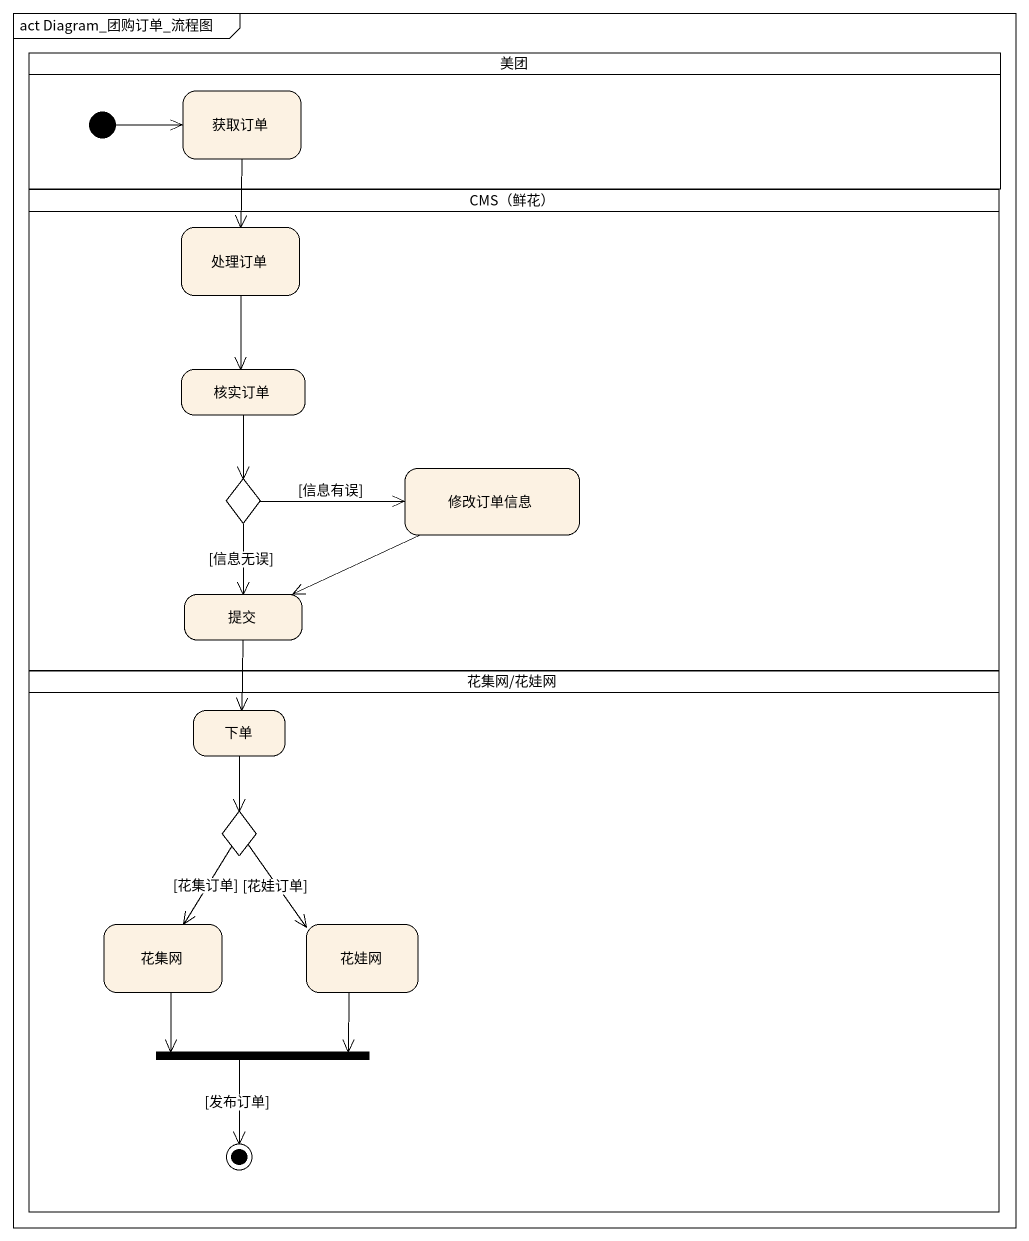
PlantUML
@startuml
mainframe act Diagram_团购订单_流程图
hide empty description
state 美团 <<partition>> {
  state 获取订单
  [*] -right-> 获取订单
}
state "CMS（鲜花）" as CMS_鲜花 <<partition>> {
  state 处理订单
  state 核实订单
  state choice1 <<choice>>
  state 修改订单信息
  state 提交
}
state "花集网/花娃网" as 花集网_花娃网 <<partition>> {
  state 下单
  state choice2 <<choice>>
  state 花集网
  state 花娃网
  state fork1 <<join>>
  fork1 --> [*] : [发布订单]
}
获取订单 --> 处理订单
处理订单 --> 核实订单
核实订单 --> choice1
choice1 -right-> 修改订单信息 : [信息有误]
choice1 --> 提交 : [信息无误]
修改订单信息 -left-> 提交
提交 --> 下单
下单 --> choice2
choice2 --> 花集网 : [花集订单]
choice2 --> 花娃网 : [花娃订单]
花集网 --> fork1
花娃网 --> fork1
@enduml
